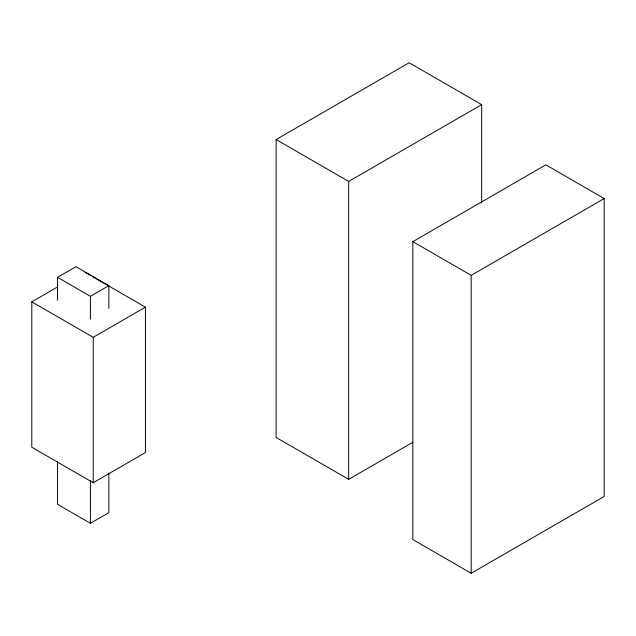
<?xml version="1.0" encoding="UTF-8"?>
<svg xmlns="http://www.w3.org/2000/svg" width="636" height="636" viewBox="0 0 636 636"><rect width="100%" height="100%" fill="white"/><g stroke="black" fill="none" stroke-linecap="round" stroke-linejoin="round"><path stroke-width="0.95" d="M413.034 442.187L348.679 479.345L276.119 437.457L276.119 139.546L409.139 62.749L481.69 104.638L481.69 202.948M57.526 300.128L57.526 277.336L75.954 266.691L108.843 285.683L108.843 308.476M92.546 276.628L145.445 307.164L145.445 452.57L93.23 482.716L31.8 447.251L31.8 301.846L57.479 287.019M57.526 277.336L90.415 296.32L108.843 285.683M276.119 139.546L348.679 181.435L481.69 104.638M31.8 301.846L93.23 337.311L145.445 307.164M412.828 241.648L545.847 164.851L604.2 198.543L604.2 496.454L471.189 573.251L412.828 539.559L412.828 241.648L471.189 275.34L604.2 198.543M57.526 461.688L57.526 504.316L90.415 523.301L108.843 512.664L108.843 473.017M84.866 272.192L90.837 275.642M471.189 275.34L471.189 573.251M348.679 181.435L348.679 479.345M93.23 337.311L93.23 482.716M90.415 296.32L90.415 319.121M90.415 480.681L90.415 523.301"/></g></svg>
